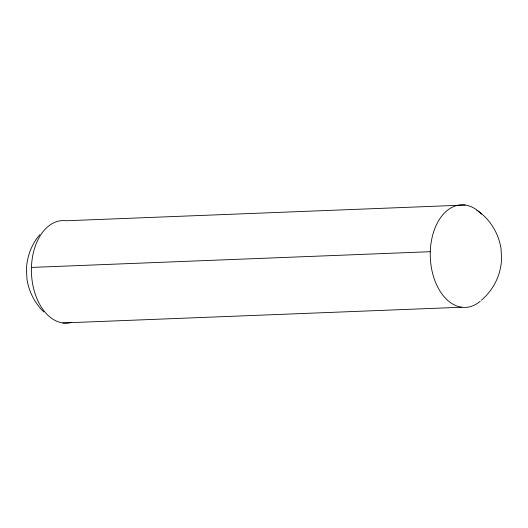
<?xml version="1.0" encoding="UTF-8"?>
<svg xmlns="http://www.w3.org/2000/svg" width="528" height="528" viewBox="0 0 528 528"><rect width="100%" height="100%" fill="white"/><g stroke="black" fill="none" stroke-linecap="round" stroke-linejoin="round"><path stroke-width="0.79" d="M39.844 234.663C31.568 244.101 27.06 256.549 26.426 269.023L26.954 279.134C28.796 291.568 34.828 303.237 43.831 311.975M481.378 300.188C493.489 290.017 500.973 274.784 501.574 258.977L501.046 248.866C498.742 233.336 489.905 218.816 476.731 210.151M465.115 205.042L66.271 220.763A51.315 33.139 87.7 0 0 31.508 274.131A51.315 33.139 87.7 0 0 71.518 322.37M31.449 267.425L430.294 251.698M62.885 322.958L461.729 307.237M480.269 301.224A51.315 33.139 87.7 0 1 430.307 257.374A51.315 33.139 87.7 0 1 476.751 209.933M477.972 210.87A51.315 33.139 87.7 0 1 481.457 214.104"/></g></svg>
